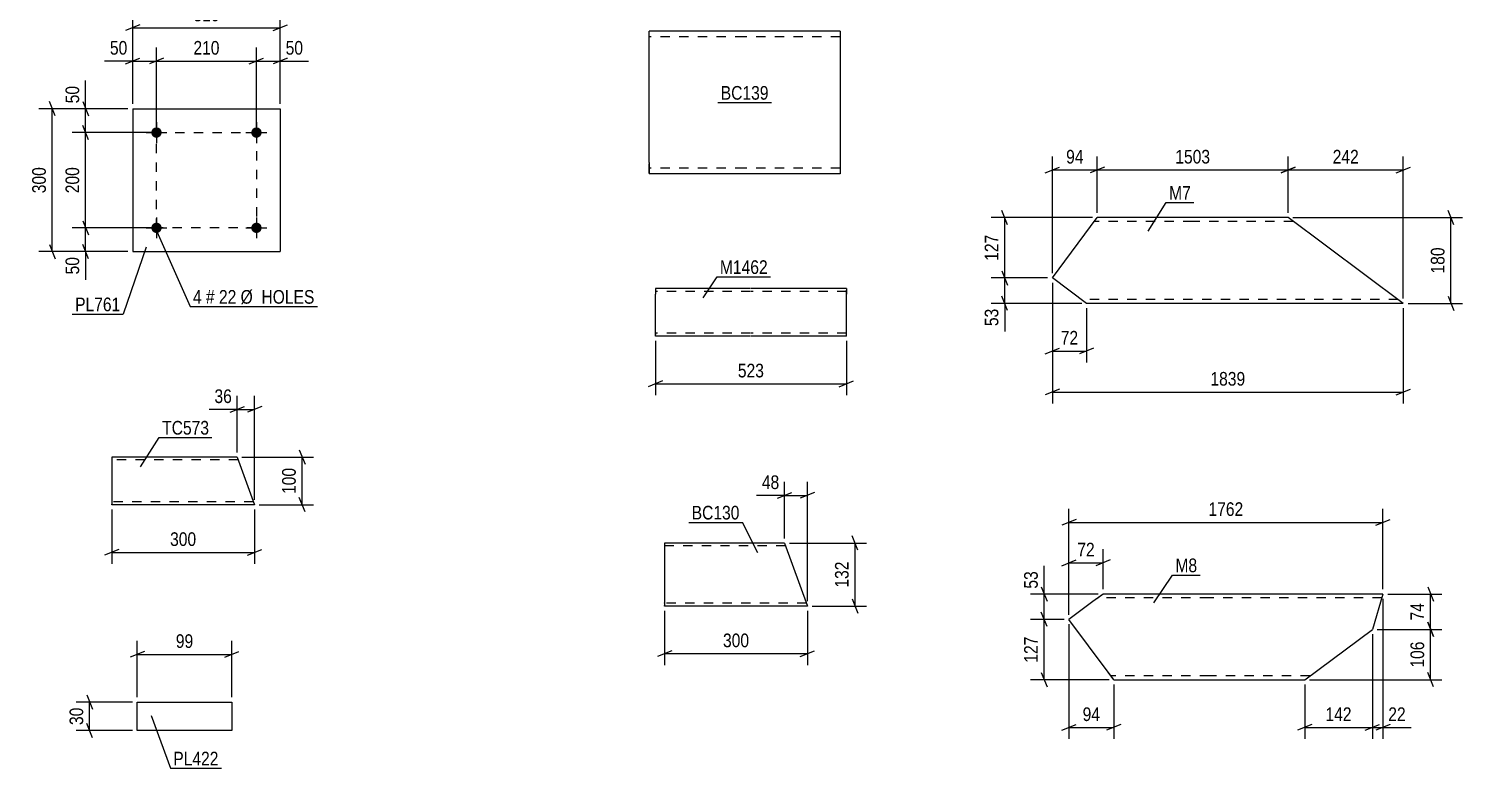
# Model space of a CAD drawing. Header units: millimetres. Extents: x 0 to 1189, y 0 to 841.
# Drawn here: x 648.8 to 949.9, y 384 to 539.3 of the extents above; entities that cross this region are included whole.
import ezdxf

# ---------------------------------------------------------------- set-up
doc = ezdxf.new("R2010")
doc.units = ezdxf.units.MM
doc.linetypes.add('DXK_LINE_DOT2', pattern=[3.9198, 1.9599, -1.9599])
doc.styles.add('Arial Narrow', font='ARIALN.TTF', dxfattribs={"height": 0.2})

# ---------------------------------------------------------------- blocks, each defined once
blk = doc.blocks.new('Part-814407264-19400 - 19399')
at = {"color": 2, "linetype": 'Continuous'}
for p, q in [((863.77, 486.96), (873.2, 499.62)), ((893.2, 499.62), (873.2, 499.62)), ((913.3, 499.62), (893.3, 499.62)), ((937.48, 481.62), (913.3, 499.62)), ((870.94, 481.62), (863.77, 486.96)), ((893.2, 481.62), (870.94, 481.62)), ((937.48, 481.62), (893.3, 481.62))]:
    blk.add_line(p, q, dxfattribs=at)
at = {"color": 7, "linetype": 'DXK_LINE_DOT2'}
for p, q in [((893.2, 498.82), (872.6, 498.82)), ((914.37, 498.82), (893.3, 498.82)), ((870.94, 481.62), (869.55, 482.66)), ((893.2, 482.42), (869.86, 482.42)), ((936.4, 482.42), (893.3, 482.42))]:
    blk.add_line(p, q, dxfattribs=at)
blk = doc.blocks.new('Part-814407264-19407 - 19406')
at = {"color": 2, "linetype": 'Continuous'}
for p, q in [((872.26, 419.01), (867.24, 415.28)), ((874.41, 420.61), (872.26, 419.01)), ((896.67, 420.61), (874.41, 420.61)), ((933.2, 420.61), (896.77, 420.61)), ((933.2, 420.61), (930.98, 413.19)), ((875.48, 404.21), (867.24, 415.28)), ((916.77, 402.61), (930.98, 413.19)), ((876.67, 402.61), (875.48, 404.21)), ((876.67, 402.61), (896.67, 402.61)), ((896.77, 402.61), (916.77, 402.61))]:
    blk.add_line(p, q, dxfattribs=at)
at = {"color": 7, "linetype": 'DXK_LINE_DOT2'}
for p, q in [((874.41, 420.61), (873.08, 419.62)), ((896.67, 419.81), (873.33, 419.81)), ((932.96, 419.81), (896.77, 419.81)), ((876.58, 402.73), (875.48, 404.21)), ((896.67, 403.41), (876.07, 403.41)), ((917.84, 403.41), (896.77, 403.41))]:
    blk.add_line(p, q, dxfattribs=at)
blk = doc.blocks.new('Part-814407264-19435 - 19434')
at = {"color": 2, "linetype": 'Continuous'}
for p, q in [((799.1, 538.77), (779.1, 538.77)), ((779.1, 511.17), (779.1, 538.77)), ((819.2, 538.77), (799.2, 538.77)), ((819.2, 538.77), (819.2, 508.77)), ((779.1, 511.17), (779.1, 508.77)), ((799.1, 508.77), (779.1, 508.77)), ((819.2, 508.77), (799.2, 508.77))]:
    blk.add_line(p, q, dxfattribs=at)
at = {"color": 7, "linetype": 'DXK_LINE_DOT2'}
for p, q in [((799.1, 537.57), (779.1, 537.57)), ((819.2, 537.57), (799.2, 537.57)), ((779.1, 508.95), (779.1, 511.17)), ((779.1, 509.97), (779.1, 510.06)), ((799.1, 509.97), (779.1, 509.97)), ((819.2, 509.97), (799.2, 509.97)), ((819.2, 509.97), (819.2, 510.06))]:
    blk.add_line(p, q, dxfattribs=at)
blk = doc.blocks.new('Part-814407264-19490 - 19489')
at = {"color": 2, "linetype": 'Continuous'}
for p, q in [((692.56, 449.35), (666.2, 449.35)), ((666.2, 449.35), (666.2, 439.44)), ((692.56, 449.35), (696.2, 439.35)), ((666.2, 439.35), (666.2, 439.44)), ((696.2, 439.35), (666.2, 439.35))]:
    blk.add_line(p, q, dxfattribs=at)
at = {"color": 7, "linetype": 'DXK_LINE_DOT2'}
for p, q in [((692.78, 448.75), (666.2, 448.75)), ((666.2, 439.95), (666.2, 439.99)), ((695.98, 439.95), (666.2, 439.95)), ((695.98, 439.95), (695.96, 439.99))]:
    blk.add_line(p, q, dxfattribs=at)
blk = doc.blocks.new('Part-814407264-19507 - 19506')
at = {"color": 2, "linetype": 'Continuous'}
for p, q in [((807.53, 431.3), (782.33, 431.3)), ((782.33, 431.3), (782.33, 418.19)), ((807.53, 431.3), (812.33, 418.1)), ((782.33, 418.1), (782.33, 418.19)), ((812.33, 418.1), (782.33, 418.1))]:
    blk.add_line(p, q, dxfattribs=at)
at = {"color": 7, "linetype": 'DXK_LINE_DOT2'}
for p, q in [((807.75, 430.7), (782.33, 430.7)), ((782.33, 418.7), (782.33, 418.74)), ((812.12, 418.7), (782.33, 418.7)), ((812.12, 418.7), (812.1, 418.74))]:
    blk.add_line(p, q, dxfattribs=at)
blk = doc.blocks.new('Part-814407264-19533 - 19532')
at = {"color": 2, "linetype": 'Continuous'}
for p, q in [((671.56, 391.95), (671.56, 397.95)), ((671.56, 397.95), (691.43, 397.95)), ((691.43, 397.95), (691.43, 391.95)), ((691.43, 391.95), (671.56, 391.95))]:
    blk.add_line(p, q, dxfattribs=at)
blk = doc.blocks.new('Part-814407264-19579 - 19578')
at = {"color": 2, "linetype": 'Continuous'}
for p, q in [((780.4, 484.73), (780.4, 483.53)), ((800.4, 484.73), (780.4, 484.73)), ((780.4, 475.47), (780.4, 483.53)), ((820.5, 484.73), (800.5, 484.73)), ((820.5, 484.73), (820.5, 484.64)), ((820.5, 484.64), (820.5, 483.53)), ((820.5, 474.73), (820.5, 483.53)), ((780.4, 474.82), (780.4, 475.47)), ((780.4, 474.73), (780.4, 474.82)), ((800.4, 474.73), (780.4, 474.73)), ((820.5, 474.73), (800.5, 474.73))]:
    blk.add_line(p, q, dxfattribs=at)
at = {"color": 7, "linetype": 'DXK_LINE_DOT2'}
for p, q in [((800.4, 484.13), (780.4, 484.13)), ((820.5, 484.13), (800.5, 484.13)), ((820.5, 483.53), (820.5, 484.38)), ((780.4, 475.47), (780.4, 475.08)), ((780.4, 475.33), (780.4, 475.37)), ((800.4, 475.33), (780.4, 475.33)), ((780.4, 474.73), (780.4, 474.73)), ((820.5, 475.33), (800.5, 475.33)), ((820.5, 475.33), (820.5, 475.37))]:
    blk.add_line(p, q, dxfattribs=at)
blk = doc.blocks.new('Part-814407264-19586 - 19585')
at = {"color": 2, "linetype": 'Continuous'}
for p, q in [((670.6, 522.47), (670.6, 492.47)), ((670.6, 522.47), (701.6, 522.47)), ((701.6, 522.47), (701.6, 492.47)), ((670.6, 492.47), (701.6, 492.47))]:
    blk.add_line(p, q, dxfattribs=at)
blk = doc.blocks.new('Bolt-814407264-19587 - 19585')
at = {"linetype": 'Continuous'}
for points in [[(676.7, 497.47, -1), (674.5, 497.47, -1)], [(697.7, 497.47, -1), (695.5, 497.47, -1)]]:
    blk.add_hatch(color=1, dxfattribs=at).paths.add_polyline_path(points)
at = {"color": 1, "linetype": 'Continuous'}
for p, q in [((673.4, 497.47), (677.8, 497.47)), ((675.6, 499.67), (675.6, 495.27)), ((694.4, 497.47), (698.8, 497.47)), ((696.6, 499.67), (696.6, 495.27))]:
    blk.add_line(p, q, dxfattribs=at)
blk = doc.blocks.new('Bolt-814407264-19588 - 19585')
at = {"linetype": 'Continuous'}
for points in [[(676.7, 517.47, -1), (674.5, 517.47, -1)], [(697.7, 517.47, -1), (695.5, 517.47, -1)]]:
    blk.add_hatch(color=1, dxfattribs=at).paths.add_polyline_path(points)
at = {"color": 1, "linetype": 'Continuous'}
for p, q in [((675.6, 519.67), (675.6, 515.27)), ((696.6, 519.67), (696.6, 515.27)), ((673.4, 517.47), (677.8, 517.47)), ((694.4, 517.47), (698.8, 517.47))]:
    blk.add_line(p, q, dxfattribs=at)
blk = doc.blocks.new('Rectangle-814407264-22699 - 19585')
at = {"color": 1, "linetype": 'DXK_LINE_DOT2'}
blk.add_lwpolyline([(675.6, 517.47), (696.6, 517.47), (696.6, 497.47), (675.6, 497.47), (675.6, 517.47)], close=True, dxfattribs=at)
blk = doc.blocks.new('StraightDimension-814407264-23464 - 19399')
at = {"color": 7, "linetype": 'Continuous'}
for p, q in [((873.2, 500.62), (873.2, 512.47)), ((913.3, 500.62), (913.3, 512.47)), ((874.7, 510.22), (871.7, 509.02)), ((873.2, 509.62), (913.3, 509.62)), ((911.8, 509.02), (914.8, 510.22))]:
    blk.add_line(p, q, dxfattribs=at)
at = {"color": 0}
blk.add_wipeout([(897.51, 510.37), (897.51, 514.57), (888.99, 514.57), (888.99, 510.37)], dxfattribs=at)
at = {"color": 3, "style": 'Arial Narrow'}
blk.add_text('1503', height=2.863, dxfattribs=at).set_placement((889.59, 510.97))
blk = doc.blocks.new('StraightDimension-814407264-19814 - 19399')
at = {"color": 7, "linetype": 'Continuous'}
for p, q in [((863.77, 485.96), (863.77, 460.6)), ((937.48, 480.62), (937.48, 460.6)), ((865.27, 463.6), (862.27, 462.4)), ((863.77, 463), (937.48, 463)), ((935.98, 462.4), (938.98, 463.6))]:
    blk.add_line(p, q, dxfattribs=at)
at = {"color": 0}
blk.add_wipeout([(904.88, 463.75), (904.88, 467.95), (896.37, 467.95), (896.37, 463.75)], dxfattribs=at)
at = {"color": 3, "style": 'Arial Narrow'}
blk.add_text('1839', height=2.863, dxfattribs=at).set_placement((896.97, 464.35))
blk = doc.blocks.new('StraightDimension-814407264-23463 - 19399')
at = {"color": 7, "linetype": 'Continuous'}
for p, q in [((913.3, 500.62), (913.3, 512.47)), ((937.48, 482.62), (937.48, 512.47)), ((914.8, 510.22), (911.8, 509.02)), ((913.3, 509.62), (937.48, 509.62)), ((935.98, 509.02), (938.98, 510.22))]:
    blk.add_line(p, q, dxfattribs=at)
at = {"color": 0}
blk.add_wipeout([(928.73, 510.37), (928.73, 514.57), (922.05, 514.57), (922.05, 510.37)], dxfattribs=at)
at = {"color": 3, "style": 'Arial Narrow'}
blk.add_text('242', height=2.863, dxfattribs=at).set_placement((922.65, 510.97))
blk = doc.blocks.new('StraightDimension-814407264-23538 - 19399')
at = {"color": 7, "linetype": 'Continuous'}
for p, q in [((854.37, 498.12), (853.17, 501.12)), ((872.2, 499.62), (850.92, 499.62)), ((853.77, 486.96), (853.77, 499.62)), ((853.17, 488.46), (854.37, 485.46)), ((862.77, 486.96), (850.92, 486.96))]:
    blk.add_line(p, q, dxfattribs=at)
at = {"color": 0}
blk.add_wipeout([(853.02, 496.63), (848.82, 496.63), (848.82, 489.95), (853.02, 489.95)], dxfattribs=at)
at = {"color": 3, "style": 'Arial Narrow'}
blk.add_text('127', height=2.863, rotation=90.0002, dxfattribs=at).set_placement((852.42, 490.55))
blk = doc.blocks.new('StraightDimension-814407264-19796 - 19399')
at = {"color": 7, "linetype": 'Continuous'}
for p, q in [((863.77, 485.96), (863.77, 469.22)), ((870.94, 480.62), (870.94, 469.22)), ((862.27, 471.02), (865.27, 472.22)), ((863.77, 471.62), (870.94, 471.62)), ((872.44, 472.22), (869.44, 471.02))]:
    blk.add_line(p, q, dxfattribs=at)
at = {"color": 0}
blk.add_wipeout([(869.78, 472.37), (869.78, 476.57), (864.93, 476.57), (864.93, 472.37)], dxfattribs=at)
at = {"color": 3, "style": 'Arial Narrow'}
blk.add_text('72', height=2.863, dxfattribs=at).set_placement((865.53, 472.97))
blk = doc.blocks.new('StraightDimension-814407264-19808 - 19399')
at = {"color": 7, "linetype": 'Continuous'}
for p, q in [((948.08, 498.12), (946.88, 501.12)), ((914.3, 499.62), (949.88, 499.62)), ((947.48, 481.62), (947.48, 499.62)), ((946.88, 483.12), (948.08, 480.12)), ((938.48, 481.62), (949.88, 481.62))]:
    blk.add_line(p, q, dxfattribs=at)
at = {"color": 0}
blk.add_wipeout([(946.73, 493.97), (942.53, 493.97), (942.53, 487.28), (946.73, 487.28)], dxfattribs=at)
at = {"color": 3, "style": 'Arial Narrow'}
blk.add_text('180', height=2.863, rotation=90.0002, dxfattribs=at).set_placement((946.13, 487.88))
blk = doc.blocks.new('StraightDimension-814407264-23465 - 19399')
at = {"color": 7, "linetype": 'Continuous'}
for p, q in [((863.77, 487.96), (863.77, 512.47)), ((873.2, 500.62), (873.2, 512.47)), ((862.27, 509.02), (865.27, 510.22)), ((863.77, 509.62), (873.2, 509.62)), ((874.7, 510.22), (871.7, 509.02))]:
    blk.add_line(p, q, dxfattribs=at)
at = {"color": 0}
blk.add_wipeout([(870.91, 510.37), (870.91, 514.57), (866.06, 514.57), (866.06, 510.37)], dxfattribs=at)
at = {"color": 3, "style": 'Arial Narrow'}
blk.add_text('94', height=2.863, dxfattribs=at).set_placement((866.66, 510.97))
blk = doc.blocks.new('StraightDimension-814407264-23539 - 19399')
at = {"color": 7, "linetype": 'Continuous'}
for p, q in [((853.17, 488.46), (854.37, 485.46)), ((862.77, 486.96), (850.92, 486.96)), ((853.77, 481.62), (853.77, 486.96)), ((854.37, 480.12), (853.17, 483.12)), ((869.94, 481.62), (850.92, 481.62))]:
    blk.add_line(p, q, dxfattribs=at)
at = {"color": 0}
blk.add_wipeout([(853.02, 481.1), (848.82, 481.1), (848.82, 476.24), (853.02, 476.24)], dxfattribs=at)
at = {"color": 7, "linetype": 'Continuous'}
blk.add_line((853.77, 481.62), (853.77, 475.72), dxfattribs=at)
blk.add_line((853.77, 481.62), (853.77, 475.72), dxfattribs=at)
at = {"color": 3, "style": 'Arial Narrow'}
blk.add_text('53', height=2.863, rotation=90.0002, dxfattribs=at).set_placement((852.42, 476.84))
blk = doc.blocks.new('StraightDimension-814407264-19830 - 19406')
at = {"color": 7, "linetype": 'Continuous'}
for p, q in [((865.74, 426.56), (868.74, 427.76)), ((867.24, 416.28), (867.24, 430.01)), ((875.91, 427.76), (872.91, 426.56)), ((874.41, 421.61), (874.41, 430.01)), ((867.24, 427.16), (874.41, 427.16))]:
    blk.add_line(p, q, dxfattribs=at)
at = {"color": 0}
blk.add_wipeout([(873.25, 427.91), (873.25, 432.11), (868.4, 432.11), (868.4, 427.91)], dxfattribs=at)
at = {"color": 3, "style": 'Arial Narrow'}
blk.add_text('72', height=2.863, dxfattribs=at).set_placement((869, 428.51))
blk = doc.blocks.new('StraightDimension-814407264-19822 - 19406')
at = {"color": 7, "linetype": 'Continuous'}
for p, q in [((867.24, 414.28), (867.24, 390.21)), ((876.67, 401.61), (876.67, 390.21)), ((865.74, 392.01), (868.74, 393.21)), ((867.24, 392.61), (876.67, 392.61)), ((878.17, 393.21), (875.17, 392.01))]:
    blk.add_line(p, q, dxfattribs=at)
at = {"color": 0}
blk.add_wipeout([(874.38, 393.36), (874.38, 397.56), (869.53, 397.56), (869.53, 393.36)], dxfattribs=at)
at = {"color": 3, "style": 'Arial Narrow'}
blk.add_text('94', height=2.863, dxfattribs=at).set_placement((870.13, 393.96))
blk = doc.blocks.new('StraightDimension-814407264-19842 - 19406')
at = {"color": 7, "linetype": 'Continuous'}
for p, q in [((942.6, 422.11), (943.8, 419.11)), ((934.2, 420.61), (945.6, 420.61)), ((943.2, 413.19), (943.2, 420.61)), ((931.98, 413.19), (945.6, 413.19)), ((943.8, 411.69), (942.6, 414.69))]:
    blk.add_line(p, q, dxfattribs=at)
at = {"color": 0}
blk.add_wipeout([(942.45, 419.33), (938.25, 419.33), (938.25, 414.47), (942.45, 414.47)], dxfattribs=at)
at = {"color": 3, "style": 'Arial Narrow'}
blk.add_text('74', height=2.863, rotation=90.0002, dxfattribs=at).set_placement((941.85, 415.07))
blk = doc.blocks.new('StraightDimension-814407264-19834 - 19406')
at = {"color": 7, "linetype": 'Continuous'}
for p, q in [((861.45, 422.11), (862.65, 419.11)), ((873.41, 420.61), (859.2, 420.61)), ((862.05, 415.28), (862.05, 420.61)), ((862.65, 413.78), (861.45, 416.78)), ((866.24, 415.28), (859.2, 415.28))]:
    blk.add_line(p, q, dxfattribs=at)
at = {"color": 0}
blk.add_wipeout([(861.3, 425.99), (857.1, 425.99), (857.1, 421.14), (861.3, 421.14)], dxfattribs=at)
at = {"color": 7, "linetype": 'Continuous'}
blk.add_line((862.05, 420.61), (862.05, 426.52), dxfattribs=at)
blk.add_line((862.05, 420.61), (862.05, 426.52), dxfattribs=at)
at = {"color": 3, "style": 'Arial Narrow'}
blk.add_text('53', height=2.863, rotation=90.0002, dxfattribs=at).set_placement((860.7, 421.74))
blk = doc.blocks.new('StraightDimension-814407264-19843 - 19406')
at = {"color": 7, "linetype": 'Continuous'}
for p, q in [((931.98, 413.19), (945.6, 413.19)), ((942.6, 414.69), (943.8, 411.69)), ((943.2, 402.61), (943.2, 413.19)), ((943.8, 401.11), (942.6, 404.11)), ((917.77, 402.61), (945.6, 402.61))]:
    blk.add_line(p, q, dxfattribs=at)
at = {"color": 0}
blk.add_wipeout([(942.45, 411.24), (938.25, 411.24), (938.25, 404.56), (942.45, 404.56)], dxfattribs=at)
at = {"color": 3, "style": 'Arial Narrow'}
blk.add_text('106', height=2.863, rotation=90.0002, dxfattribs=at).set_placement((941.85, 405.16))
blk = doc.blocks.new('StraightDimension-814407264-19835 - 19406')
at = {"color": 7, "linetype": 'Continuous'}
for p, q in [((862.65, 413.78), (861.45, 416.78)), ((866.24, 415.28), (859.2, 415.28)), ((862.05, 402.61), (862.05, 415.28)), ((861.45, 404.11), (862.65, 401.11)), ((875.67, 402.61), (859.2, 402.61))]:
    blk.add_line(p, q, dxfattribs=at)
at = {"color": 0}
blk.add_wipeout([(861.3, 412.29), (857.1, 412.29), (857.1, 405.6), (861.3, 405.6)], dxfattribs=at)
at = {"color": 3, "style": 'Arial Narrow'}
blk.add_text('127', height=2.863, rotation=90.0002, dxfattribs=at).set_placement((860.7, 406.2))
blk = doc.blocks.new('StraightDimension-814407264-19850 - 19406')
at = {"color": 7, "linetype": 'Continuous'}
for p, q in [((867.24, 416.28), (867.24, 438.5)), ((933.2, 421.61), (933.2, 438.5)), ((868.74, 436.25), (865.74, 435.05)), ((867.24, 435.65), (933.2, 435.65)), ((931.7, 435.05), (934.7, 436.25))]:
    blk.add_line(p, q, dxfattribs=at)
at = {"color": 0}
blk.add_wipeout([(904.48, 436.4), (904.48, 440.6), (895.96, 440.6), (895.96, 436.4)], dxfattribs=at)
at = {"color": 3, "style": 'Arial Narrow'}
blk.add_text('1762', height=2.863, dxfattribs=at).set_placement((896.56, 437))
blk = doc.blocks.new('StraightDimension-814407264-23762 - 19406')
at = {"color": 7, "linetype": 'Continuous'}
for p, q in [((933.2, 419.61), (933.2, 390.21)), ((930.98, 412.19), (930.98, 390.21)), ((929.48, 392.01), (932.48, 393.21)), ((930.98, 392.61), (933.2, 392.61)), ((934.7, 393.21), (931.7, 392.01))]:
    blk.add_line(p, q, dxfattribs=at)
at = {"color": 0}
blk.add_wipeout([(938.58, 393.36), (938.58, 397.56), (933.72, 397.56), (933.72, 393.36)], dxfattribs=at)
at = {"color": 7, "linetype": 'Continuous'}
blk.add_line((933.2, 392.61), (939.1, 392.61), dxfattribs=at)
blk.add_line((933.2, 392.61), (939.1, 392.61), dxfattribs=at)
at = {"color": 3, "style": 'Arial Narrow'}
blk.add_text('22', height=2.863, dxfattribs=at).set_placement((934.32, 393.96))
blk = doc.blocks.new('StraightDimension-814407264-23763 - 19406')
at = {"color": 7, "linetype": 'Continuous'}
for p, q in [((930.98, 412.19), (930.98, 390.21)), ((916.77, 401.61), (916.77, 390.21)), ((918.27, 393.21), (915.27, 392.01)), ((916.77, 392.61), (930.98, 392.61)), ((929.48, 392.01), (932.48, 393.21))]:
    blk.add_line(p, q, dxfattribs=at)
at = {"color": 0}
blk.add_wipeout([(927.22, 393.36), (927.22, 397.56), (920.53, 397.56), (920.53, 393.36)], dxfattribs=at)
at = {"color": 3, "style": 'Arial Narrow'}
blk.add_text('142', height=2.863, dxfattribs=at).set_placement((921.13, 393.96))
blk = doc.blocks.new('StraightDimension-814407264-19968 - 19489')
at = {"color": 7, "linetype": 'Continuous'}
for p, q in [((666.2, 438.35), (666.2, 426.95)), ((696.2, 438.35), (696.2, 426.95)), ((667.7, 429.95), (664.7, 428.75)), ((666.2, 429.35), (696.2, 429.35)), ((694.7, 428.75), (697.7, 429.95))]:
    blk.add_line(p, q, dxfattribs=at)
at = {"color": 0}
blk.add_wipeout([(684.54, 430.1), (684.54, 434.3), (677.86, 434.3), (677.86, 430.1)], dxfattribs=at)
at = {"color": 3, "style": 'Arial Narrow'}
blk.add_text('300', height=2.863, dxfattribs=at).set_placement((678.46, 430.7))
blk = doc.blocks.new('StraightDimension-814407264-19958 - 19489')
at = {"color": 7, "linetype": 'Continuous'}
for p, q in [((692.56, 450.35), (692.56, 462.2)), ((696.2, 440.35), (696.2, 462.2)), ((691.06, 458.75), (694.06, 459.95)), ((692.56, 459.35), (696.2, 459.35)), ((697.7, 459.95), (694.7, 458.75))]:
    blk.add_line(p, q, dxfattribs=at)
at = {"color": 0}
blk.add_wipeout([(692.03, 460.1), (692.03, 464.3), (687.18, 464.3), (687.18, 460.1)], dxfattribs=at)
at = {"color": 7, "linetype": 'Continuous'}
blk.add_line((692.56, 459.35), (686.65, 459.35), dxfattribs=at)
blk.add_line((692.56, 459.35), (686.65, 459.35), dxfattribs=at)
at = {"color": 3, "style": 'Arial Narrow'}
blk.add_text('36', height=2.863, dxfattribs=at).set_placement((687.78, 460.7))
blk = doc.blocks.new('StraightDimension-814407264-19962 - 19489')
at = {"color": 7, "linetype": 'Continuous'}
for p, q in [((693.56, 449.35), (708.6, 449.35)), ((705.6, 450.85), (706.8, 447.85)), ((706.2, 439.35), (706.2, 449.35)), ((706.8, 437.85), (705.6, 440.85)), ((697.2, 439.35), (708.6, 439.35))]:
    blk.add_line(p, q, dxfattribs=at)
at = {"color": 0}
blk.add_wipeout([(705.45, 447.69), (701.25, 447.69), (701.25, 441.01), (705.45, 441.01)], dxfattribs=at)
at = {"color": 3, "style": 'Arial Narrow'}
blk.add_text('100', height=2.863, rotation=90.0002, dxfattribs=at).set_placement((704.85, 441.61))
blk = doc.blocks.new('StraightDimension-814407264-20022 - 19506')
at = {"color": 7, "linetype": 'Continuous'}
for p, q in [((782.33, 417.1), (782.33, 405.7)), ((812.33, 417.1), (812.33, 405.7)), ((783.83, 408.7), (780.83, 407.5)), ((782.33, 408.1), (812.33, 408.1)), ((810.83, 407.5), (813.83, 408.7))]:
    blk.add_line(p, q, dxfattribs=at)
at = {"color": 0}
blk.add_wipeout([(800.68, 408.85), (800.68, 413.05), (793.99, 413.05), (793.99, 408.85)], dxfattribs=at)
at = {"color": 3, "style": 'Arial Narrow'}
blk.add_text('300', height=2.863, dxfattribs=at).set_placement((794.59, 409.45))
blk = doc.blocks.new('StraightDimension-814407264-20012 - 19506')
at = {"color": 7, "linetype": 'Continuous'}
for p, q in [((807.53, 432.3), (807.53, 444.15)), ((812.33, 419.1), (812.33, 444.15)), ((806.03, 440.7), (809.03, 441.9)), ((807.53, 441.3), (812.33, 441.3)), ((813.83, 441.9), (810.83, 440.7))]:
    blk.add_line(p, q, dxfattribs=at)
at = {"color": 0}
blk.add_wipeout([(807, 442.05), (807, 446.25), (802.15, 446.25), (802.15, 442.05)], dxfattribs=at)
at = {"color": 7, "linetype": 'Continuous'}
blk.add_line((807.53, 441.3), (801.62, 441.3), dxfattribs=at)
blk.add_line((807.53, 441.3), (801.62, 441.3), dxfattribs=at)
at = {"color": 3, "style": 'Arial Narrow'}
blk.add_text('48', height=2.863, dxfattribs=at).set_placement((802.75, 442.65))
blk = doc.blocks.new('StraightDimension-814407264-20016 - 19506')
at = {"color": 7, "linetype": 'Continuous'}
for p, q in [((808.53, 431.3), (824.73, 431.3)), ((822.93, 429.8), (821.73, 432.8)), ((822.33, 418.1), (822.33, 431.3)), ((821.73, 419.6), (822.93, 416.6)), ((813.33, 418.1), (824.73, 418.1))]:
    blk.add_line(p, q, dxfattribs=at)
at = {"color": 0}
blk.add_wipeout([(821.58, 428.04), (817.38, 428.04), (817.38, 421.35), (821.58, 421.35)], dxfattribs=at)
at = {"color": 3, "style": 'Arial Narrow'}
blk.add_text('132', height=2.863, rotation=90.0002, dxfattribs=at).set_placement((820.98, 421.95))
blk = doc.blocks.new('StraightDimension-814407264-20026 - 19532')
at = {"color": 7, "linetype": 'Continuous'}
for p, q in [((670.56, 397.95), (658.71, 397.95)), ((660.96, 399.45), (662.16, 396.45)), ((661.56, 391.95), (661.56, 397.95)), ((670.56, 391.95), (658.71, 391.95)), ((662.16, 390.45), (660.96, 393.45))]:
    blk.add_line(p, q, dxfattribs=at)
at = {"color": 0}
blk.add_wipeout([(660.81, 397.38), (656.61, 397.38), (656.61, 392.52), (660.81, 392.52)], dxfattribs=at)
at = {"color": 3, "style": 'Arial Narrow'}
blk.add_text('30', height=2.863, rotation=90.0002, dxfattribs=at).set_placement((660.21, 393.12))
blk = doc.blocks.new('StraightDimension-814407264-20030 - 19532')
at = {"color": 7, "linetype": 'Continuous'}
for p, q in [((671.56, 398.95), (671.56, 410.8)), ((691.43, 398.95), (691.43, 410.8)), ((673.06, 408.55), (670.06, 407.35)), ((671.56, 407.95), (691.43, 407.95)), ((689.93, 407.35), (692.93, 408.55))]:
    blk.add_line(p, q, dxfattribs=at)
at = {"color": 0}
blk.add_wipeout([(683.92, 408.7), (683.92, 412.9), (679.07, 412.9), (679.07, 408.7)], dxfattribs=at)
at = {"color": 3, "style": 'Arial Narrow'}
blk.add_text('99', height=2.863, dxfattribs=at).set_placement((679.67, 409.3))
blk = doc.blocks.new('StraightDimension-814407264-20116 - 19578')
at = {"color": 7, "linetype": 'Continuous'}
for p, q in [((780.4, 473.73), (780.4, 462.33)), ((820.5, 473.73), (820.5, 462.33)), ((781.9, 465.33), (778.9, 464.13)), ((780.4, 464.73), (820.5, 464.73)), ((819, 464.13), (822, 465.33))]:
    blk.add_line(p, q, dxfattribs=at)
at = {"color": 0}
blk.add_wipeout([(803.79, 465.48), (803.79, 469.68), (797.11, 469.68), (797.11, 465.48)], dxfattribs=at)
at = {"color": 3, "style": 'Arial Narrow'}
blk.add_text('523', height=2.863, dxfattribs=at).set_placement((797.71, 466.08))
blk = doc.blocks.new('StraightDimension-814407264-20120 - 19585')
at = {"color": 7, "linetype": 'Continuous'}
for p, q in [((660.11, 523.97), (661.31, 520.97)), ((669.6, 522.47), (657.86, 522.47)), ((660.71, 517.47), (660.71, 522.47)), ((661.31, 515.97), (660.11, 518.97)), ((674.6, 517.47), (657.86, 517.47))]:
    blk.add_line(p, q, dxfattribs=at)
at = {"color": 0}
blk.add_wipeout([(659.96, 527.85), (655.76, 527.85), (655.76, 523), (659.96, 523)], dxfattribs=at)
at = {"color": 7, "linetype": 'Continuous'}
blk.add_line((660.71, 522.47), (660.71, 528.38), dxfattribs=at)
blk.add_line((660.71, 522.47), (660.71, 528.38), dxfattribs=at)
at = {"color": 3, "style": 'Arial Narrow'}
blk.add_text('50', height=2.863, rotation=90.0002, dxfattribs=at).set_placement((659.36, 523.6))
blk = doc.blocks.new('StraightDimension-814407264-20152 - 19585')
at = {"color": 7, "linetype": 'Continuous'}
for p, q in [((670.6, 523.47), (670.6, 542.32)), ((701.6, 523.47), (701.6, 542.32)), ((672.1, 540.07), (669.1, 538.87)), ((670.6, 539.47), (701.6, 539.47)), ((700.1, 538.87), (703.1, 540.07))]:
    blk.add_line(p, q, dxfattribs=at)
at = {"color": 0}
blk.add_wipeout([(689.44, 540.22), (689.44, 544.42), (682.76, 544.42), (682.76, 540.22)], dxfattribs=at)
at = {"color": 3, "style": 'Arial Narrow'}
blk.add_text('310', height=2.863, dxfattribs=at).set_placement((683.36, 540.82))
blk = doc.blocks.new('StraightDimension-814407264-20121 - 19585')
at = {"color": 7, "linetype": 'Continuous'}
for p, q in [((661.31, 515.97), (660.11, 518.97)), ((674.6, 517.47), (657.86, 517.47)), ((660.71, 497.47), (660.71, 517.47)), ((674.6, 497.47), (657.86, 497.47)), ((660.11, 498.97), (661.31, 495.97))]:
    blk.add_line(p, q, dxfattribs=at)
at = {"color": 0}
blk.add_wipeout([(659.96, 510.82), (655.76, 510.82), (655.76, 504.13), (659.96, 504.13)], dxfattribs=at)
at = {"color": 3, "style": 'Arial Narrow'}
blk.add_text('200', height=2.863, rotation=90.0002, dxfattribs=at).set_placement((659.36, 504.73))
blk = doc.blocks.new('StraightDimension-814407264-20122 - 19585')
at = {"color": 7, "linetype": 'Continuous'}
for p, q in [((674.6, 497.47), (657.86, 497.47)), ((660.11, 498.97), (661.31, 495.97)), ((660.71, 492.47), (660.71, 497.47)), ((661.31, 490.97), (660.11, 493.97)), ((669.6, 492.47), (657.86, 492.47))]:
    blk.add_line(p, q, dxfattribs=at)
at = {"color": 0}
blk.add_wipeout([(659.96, 491.95), (655.76, 491.95), (655.76, 487.09), (659.96, 487.09)], dxfattribs=at)
at = {"color": 7, "linetype": 'Continuous'}
blk.add_line((660.71, 492.47), (660.71, 486.57), dxfattribs=at)
blk.add_line((660.71, 492.47), (660.71, 486.57), dxfattribs=at)
at = {"color": 3, "style": 'Arial Narrow'}
blk.add_text('50', height=2.863, rotation=90.0002, dxfattribs=at).set_placement((659.36, 487.69))
blk = doc.blocks.new('StraightDimension-814407264-20132 - 19585')
at = {"color": 7, "linetype": 'Continuous'}
for p, q in [((654.31, 520.97), (653.11, 523.97)), ((669.6, 522.47), (650.86, 522.47)), ((653.71, 492.47), (653.71, 522.47)), ((653.11, 493.97), (654.31, 490.97)), ((669.6, 492.47), (650.86, 492.47))]:
    blk.add_line(p, q, dxfattribs=at)
at = {"color": 0}
blk.add_wipeout([(652.96, 510.81), (648.76, 510.81), (648.76, 504.13), (652.96, 504.13)], dxfattribs=at)
at = {"color": 3, "style": 'Arial Narrow'}
blk.add_text('300', height=2.863, rotation=90.0002, dxfattribs=at).set_placement((652.36, 504.73))
blk = doc.blocks.new('StraightDimension-814407264-22617 - 19585')
at = {"color": 7, "linetype": 'Continuous'}
for p, q in [((695.1, 531.87), (698.1, 533.07)), ((696.6, 518.47), (696.6, 535.32)), ((703.1, 533.07), (700.1, 531.87)), ((701.6, 523.47), (701.6, 535.32)), ((696.6, 532.47), (701.6, 532.47))]:
    blk.add_line(p, q, dxfattribs=at)
at = {"color": 0}
blk.add_wipeout([(706.98, 533.22), (706.98, 537.42), (702.13, 537.42), (702.13, 533.22)], dxfattribs=at)
at = {"color": 7, "linetype": 'Continuous'}
blk.add_line((701.6, 532.47), (707.51, 532.47), dxfattribs=at)
blk.add_line((701.6, 532.47), (707.51, 532.47), dxfattribs=at)
at = {"color": 3, "style": 'Arial Narrow'}
blk.add_text('50', height=2.863, dxfattribs=at).set_placement((702.73, 533.82))
blk = doc.blocks.new('StraightDimension-814407264-22618 - 19585')
at = {"color": 7, "linetype": 'Continuous'}
for p, q in [((677.1, 533.07), (674.1, 531.87)), ((675.6, 518.47), (675.6, 535.32)), ((695.1, 531.87), (698.1, 533.07)), ((696.6, 518.47), (696.6, 535.32)), ((675.6, 532.47), (696.6, 532.47))]:
    blk.add_line(p, q, dxfattribs=at)
at = {"color": 0}
blk.add_wipeout([(689.44, 533.22), (689.44, 537.42), (682.76, 537.42), (682.76, 533.22)], dxfattribs=at)
at = {"color": 3, "style": 'Arial Narrow'}
blk.add_text('210', height=2.863, dxfattribs=at).set_placement((683.36, 533.82))
blk = doc.blocks.new('StraightDimension-814407264-22619 - 19585')
at = {"color": 7, "linetype": 'Continuous'}
for p, q in [((669.1, 531.87), (672.1, 533.07)), ((670.6, 523.47), (670.6, 535.32)), ((677.1, 533.07), (674.1, 531.87)), ((675.6, 518.47), (675.6, 535.32)), ((670.6, 532.47), (675.6, 532.47))]:
    blk.add_line(p, q, dxfattribs=at)
at = {"color": 0}
blk.add_wipeout([(670.08, 533.22), (670.08, 537.42), (665.22, 537.42), (665.22, 533.22)], dxfattribs=at)
at = {"color": 7, "linetype": 'Continuous'}
blk.add_line((670.6, 532.47), (664.69, 532.47), dxfattribs=at)
blk.add_line((670.6, 532.47), (664.69, 532.47), dxfattribs=at)
at = {"color": 3, "style": 'Arial Narrow'}
blk.add_text('50', height=2.863, dxfattribs=at).set_placement((665.82, 533.82))
blk = doc.blocks.new('Mark-814407264-20251 - 19399')
at = {"color": 0}
blk.add_wipeout([(892.86, 503.36), (892.86, 506.36), (888.29, 506.36), (888.29, 503.36)], dxfattribs=at)
blk.add_wipeout([(892.86, 503.36), (892.86, 506.36), (888.29, 506.36), (888.29, 503.36)], dxfattribs=at)
at = {"color": 30, "linetype": 'Continuous'}
for p, q in [((883.87, 496.8), (887.69, 502.76)), ((887.69, 502.76), (893.46, 502.76))]:
    blk.add_line(p, q, dxfattribs=at)
at = {"color": 3, "style": 'Arial Narrow'}
blk.add_text('M7', height=2.863, dxfattribs=at).set_placement((888.29, 503.36))
blk = doc.blocks.new('Mark-814407264-20254 - 19406')
at = {"color": 0}
blk.add_wipeout([(894.19, 425.2), (894.19, 428.2), (889.62, 428.2), (889.62, 425.2)], dxfattribs=at)
blk.add_wipeout([(894.19, 425.2), (894.19, 428.2), (889.62, 428.2), (889.62, 425.2)], dxfattribs=at)
at = {"color": 30, "linetype": 'Continuous'}
for p, q in [((885.08, 418.75), (889.02, 424.6)), ((889.02, 424.6), (894.79, 424.6))]:
    blk.add_line(p, q, dxfattribs=at)
at = {"color": 3, "style": 'Arial Narrow'}
blk.add_text('M8', height=2.863, dxfattribs=at).set_placement((889.62, 425.2))
blk = doc.blocks.new('Mark-814407264-20263 - 19434')
at = {"color": 0}
blk.add_wipeout([(804.17, 524.37), (804.17, 527.37), (794.12, 527.37), (794.12, 524.37)], dxfattribs=at)
blk.add_wipeout([(804.17, 524.37), (804.17, 527.37), (794.12, 527.37), (794.12, 524.37)], dxfattribs=at)
at = {"color": 30, "linetype": 'Continuous'}
blk.add_line((793.52, 523.77), (804.77, 523.77), dxfattribs=at)
at = {"color": 3, "style": 'Arial Narrow'}
blk.add_text('BC139', height=2.863, dxfattribs=at).set_placement((794.12, 524.37))
blk = doc.blocks.new('Mark-814407264-20277 - 19489')
at = {"color": 0}
blk.add_wipeout([(686.66, 454.08), (686.66, 457.08), (676.79, 457.08), (676.79, 454.08)], dxfattribs=at)
blk.add_wipeout([(686.66, 454.08), (686.66, 457.08), (676.79, 457.08), (676.79, 454.08)], dxfattribs=at)
at = {"color": 30, "linetype": 'Continuous'}
for p, q in [((672.23, 447.32), (676.19, 453.48)), ((676.19, 453.48), (687.26, 453.48))]:
    blk.add_line(p, q, dxfattribs=at)
at = {"color": 3, "style": 'Arial Narrow'}
blk.add_text('TC573', height=2.863, dxfattribs=at).set_placement((676.79, 454.08))
blk = doc.blocks.new('Mark-814407264-20284 - 19506')
at = {"color": 0}
blk.add_wipeout([(798.06, 436.26), (798.06, 439.26), (788.01, 439.26), (788.01, 436.26)], dxfattribs=at)
blk.add_wipeout([(798.06, 436.26), (798.06, 439.26), (788.01, 439.26), (788.01, 436.26)], dxfattribs=at)
at = {"color": 30, "linetype": 'Continuous'}
for p in [(787.41, 435.66), (801.92, 429.23)]:
    blk.add_line(p, (798.66, 435.66), dxfattribs=at)
at = {"color": 3, "style": 'Arial Narrow'}
blk.add_text('BC130', height=2.863, dxfattribs=at).set_placement((788.01, 436.26))
blk = doc.blocks.new('Mark-814407264-20287 - 19532')
at = {"color": 0}
blk.add_wipeout([(688.63, 384.64), (688.63, 387.64), (679.13, 387.64), (679.13, 384.64)], dxfattribs=at)
blk.add_wipeout([(688.63, 384.64), (688.63, 387.64), (679.13, 387.64), (679.13, 384.64)], dxfattribs=at)
at = {"color": 30, "linetype": 'Continuous'}
for p, q in [((674.5, 395.14), (678.53, 384.04)), ((678.53, 384.04), (689.23, 384.04))]:
    blk.add_line(p, q, dxfattribs=at)
at = {"color": 3, "style": 'Arial Narrow'}
blk.add_text('PL422', height=2.863, dxfattribs=at).set_placement((679.13, 384.64))
blk = doc.blocks.new('Mark-814407264-23044 - 19578')
at = {"color": 0}
blk.add_wipeout([(803.99, 487.79), (803.99, 490.79), (793.94, 490.79), (793.94, 487.79)], dxfattribs=at)
blk.add_wipeout([(803.99, 487.79), (803.99, 490.79), (793.94, 490.79), (793.94, 487.79)], dxfattribs=at)
at = {"color": 30, "linetype": 'Continuous'}
for p, q in [((790.42, 482.79), (793.34, 487.19)), ((793.34, 487.19), (804.59, 487.19))]:
    blk.add_line(p, q, dxfattribs=at)
at = {"color": 3, "style": 'Arial Narrow'}
blk.add_text('M1462', height=2.863, dxfattribs=at).set_placement((793.94, 487.79))
blk = doc.blocks.new('Mark-814407264-20296 - 19585')
at = {"color": 0}
blk.add_wipeout([(668.01, 479.97), (668.01, 482.97), (658.51, 482.97), (658.51, 479.97)], dxfattribs=at)
blk.add_wipeout([(668.01, 479.97), (668.01, 482.97), (658.51, 482.97), (658.51, 479.97)], dxfattribs=at)
at = {"color": 30, "linetype": 'Continuous'}
for p in [(673.43, 493.4), (657.91, 479.37)]:
    blk.add_line(p, (668.61, 479.37), dxfattribs=at)
at = {"color": 3, "style": 'Arial Narrow'}
blk.add_text('PL761', height=2.863, dxfattribs=at).set_placement((658.51, 479.97))
blk = doc.blocks.new('MarkSet-814407264-22659 - 19585')
at = {"color": 0}
blk.add_wipeout([(685.09, 481.55), (685.09, 484.55), (683.26, 484.55), (683.26, 481.55)], dxfattribs=at)
blk.add_wipeout([(685.09, 481.55), (685.09, 484.55), (683.26, 484.55), (683.26, 481.55)], dxfattribs=at)
at = {"color": 7, "linetype": 'Continuous'}
blk.add_line((675.4, 497.3), (682.66, 480.95), dxfattribs=at)
at = {"color": 0}
blk.add_wipeout([(687.82, 481.55), (687.82, 484.55), (685.99, 484.55), (685.99, 481.55)], dxfattribs=at)
blk.add_wipeout([(687.82, 481.55), (687.82, 484.55), (685.99, 484.55), (685.99, 481.55)], dxfattribs=at)
at = {"color": 3, "style": 'Arial Narrow'}
blk.add_text('4', height=2.86, dxfattribs=at).set_placement((683.26, 481.55))
at = {"color": 0}
blk.add_wipeout([(692.37, 481.55), (692.37, 484.55), (688.72, 484.55), (688.72, 481.55)], dxfattribs=at)
blk.add_wipeout([(692.37, 481.55), (692.37, 484.55), (688.72, 484.55), (688.72, 481.55)], dxfattribs=at)
at = {"color": 3, "style": 'Arial Narrow'}
blk.add_text('#', height=2.86, dxfattribs=at).set_placement((685.99, 481.55))
at = {"color": 0}
blk.add_wipeout([(708.8, 481.55), (708.8, 484.55), (693.27, 484.55), (693.27, 481.55)], dxfattribs=at)
blk.add_wipeout([(708.8, 481.55), (708.8, 484.55), (693.27, 484.55), (693.27, 481.55)], dxfattribs=at)
at = {"color": 7, "linetype": 'Continuous'}
blk.add_line((682.66, 480.95), (709.4, 480.95), dxfattribs=at)
at = {"color": 3, "style": 'Arial Narrow'}
for s, p in [('22', (688.72, 481.55)), ('Ø  HOLES', (693.27, 481.55))]:
    blk.add_text(s, height=2.863, dxfattribs=at).set_placement(p)

msp = doc.modelspace()

# ---------------------------------------------------------------- block references
for name in ['Part-814407264-19435 - 19434', 'Part-814407264-19586 - 19585', 'Bolt-814407264-19588 - 19585', 'Rectangle-814407264-22699 - 19585', 'Bolt-814407264-19587 - 19585', 'Part-814407264-19400 - 19399', 'Part-814407264-19579 - 19578', 'Part-814407264-19490 - 19489', 'Part-814407264-19507 - 19506', 'Part-814407264-19407 - 19406', 'Part-814407264-19533 - 19532']:
    msp.add_blockref(name, (0, 0))

# ---------------------------------------------------------------- next in the draw order: block references
for name in ['StraightDimension-814407264-20120 - 19585', 'Mark-814407264-20263 - 19434', 'StraightDimension-814407264-23464 - 19399', 'Mark-814407264-23044 - 19578', 'StraightDimension-814407264-19814 - 19399', 'StraightDimension-814407264-20116 - 19578', 'StraightDimension-814407264-19958 - 19489', 'StraightDimension-814407264-20012 - 19506', 'StraightDimension-814407264-19968 - 19489', 'StraightDimension-814407264-19830 - 19406', 'StraightDimension-814407264-19842 - 19406', 'StraightDimension-814407264-20022 - 19506', 'StraightDimension-814407264-19822 - 19406', 'StraightDimension-814407264-20026 - 19532', 'Mark-814407264-20287 - 19532']:
    msp.add_blockref(name, (0, 0))

# ---------------------------------------------------------------- next in the draw order: block references
for name in ['StraightDimension-814407264-20152 - 19585', 'StraightDimension-814407264-20121 - 19585', 'StraightDimension-814407264-23463 - 19399', 'Mark-814407264-20251 - 19399', 'StraightDimension-814407264-23538 - 19399', 'Mark-814407264-20277 - 19489', 'StraightDimension-814407264-19962 - 19489', 'Mark-814407264-20284 - 19506', 'StraightDimension-814407264-20016 - 19506', 'StraightDimension-814407264-19834 - 19406', 'StraightDimension-814407264-20030 - 19532', 'StraightDimension-814407264-19843 - 19406']:
    msp.add_blockref(name, (0, 0))

# ---------------------------------------------------------------- next in the draw order: block references
for name in ['StraightDimension-814407264-22617 - 19585', 'StraightDimension-814407264-23465 - 19399', 'StraightDimension-814407264-19808 - 19399', 'StraightDimension-814407264-20122 - 19585', 'StraightDimension-814407264-19796 - 19399', 'StraightDimension-814407264-19835 - 19406']:
    msp.add_blockref(name, (0, 0))

# ---------------------------------------------------------------- next in the draw order: block references
for name in ['StraightDimension-814407264-22618 - 19585', 'StraightDimension-814407264-20132 - 19585', 'MarkSet-814407264-22659 - 19585', 'StraightDimension-814407264-23539 - 19399', 'StraightDimension-814407264-19850 - 19406']:
    msp.add_blockref(name, (0, 0))

# ---------------------------------------------------------------- next in the draw order: block references
for name in ['StraightDimension-814407264-22619 - 19585', 'Mark-814407264-20296 - 19585', 'Mark-814407264-20254 - 19406', 'StraightDimension-814407264-23762 - 19406']:
    msp.add_blockref(name, (0, 0))

# ---------------------------------------------------------------- next in the draw order: block references
msp.add_blockref('StraightDimension-814407264-23763 - 19406', (0, 0))

doc.saveas('drawing.dxf')
